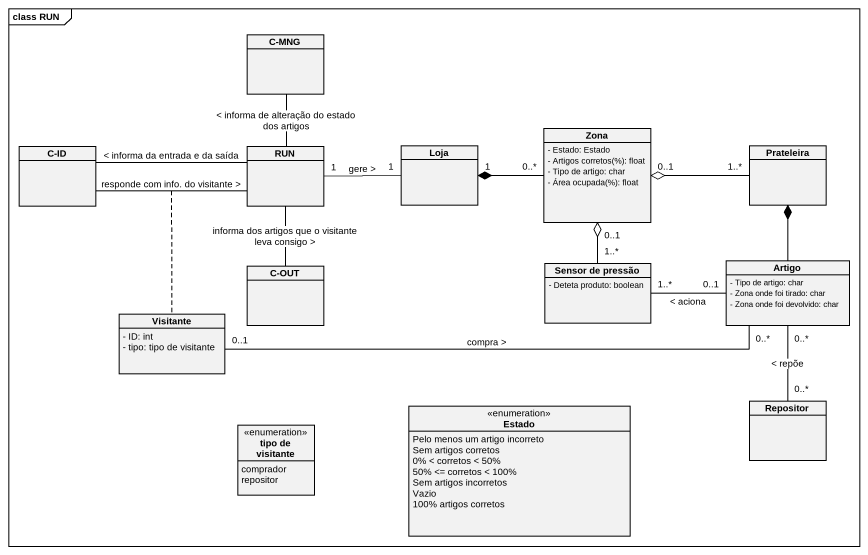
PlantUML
@startuml
mainframe class RUN
hide circle
hide empty members
skinparam classAttributeIconSize 0
class "C-MNG" as C_MNG
class "C-ID" as C_ID
class RUN
class Loja
class Zona {
  - Estado: Estado
  {field} - Artigos corretos(%): float
  - Tipo de artigo: char
  {field} - Área ocupada(%): float
}
class Prateleira
class "C-OUT" as C_OUT
class "Sensor de pressão" as Sensor_de_pressão {
  - Deteta produto: boolean
}
class Artigo {
  - Tipo de artigo: char
  - Zona onde foi tirado: char
  - Zona onde foi devolvido: char
}
class Visitante {
  - ID: int
  - tipo: tipo de visitante
}
enum "tipo de visitante" as tipo_de_visitante {
  comprador
  repositor
}
enum Estado {
  Pelo menos um artigo incorreto
  Sem artigos corretos
  0% < corretos < 50%
  50% <= corretos < 100%
  Sem artigos incorretos
  Vazio
  100% artigos corretos
}
class Repositor
RUN -up- C_MNG : < informa de alteração do estado dos artigos
RUN -left- C_ID : < informa da entrada e da saída
RUN -left- C_ID : responde com info. do visitante >
(RUN, C_ID) .. Visitante
RUN "1" -right- "1" Loja : gere >
RUN -- C_OUT : informa dos artigos que o visitante leva consigo >
Zona "0..*" -left-* "1" Loja
Prateleira "1..*" -left-o "0..1" Zona
Sensor_de_pressão "1..*" -up-o "0..1" Zona
Artigo -up-* Prateleira
Artigo "0..1" -left- "1..*" Sensor_de_pressão : < aciona
Visitante "0..1" -right- "0..*" Artigo : compra >
Repositor "0..*" -up- "0..*" Artigo : < repõe
@enduml
